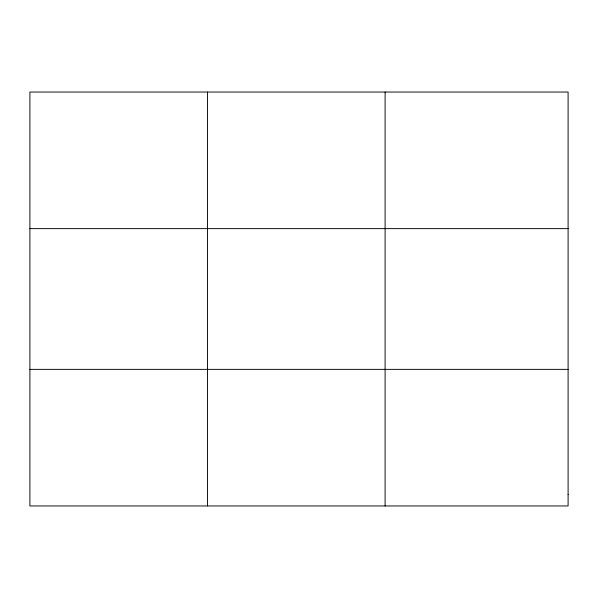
<?xml version="1.0" encoding="UTF-8"?>
<svg xmlns="http://www.w3.org/2000/svg" width="598" height="598" viewBox="0 0 598 598"><rect width="100%" height="100%" fill="white"/><g stroke="black" fill="none" stroke-linecap="round" stroke-linejoin="round"><path stroke-width="0.9" d="M207.506 505.96L207.506 92.04M385.112 505.96L385.112 92.04M29.9 228.63L568.1 228.63M29.9 369.37L568.1 369.37M568.1 494.583L568.1 505.96L29.9 505.96L29.9 92.04L568.1 92.04L568.1 494.583"/></g></svg>
